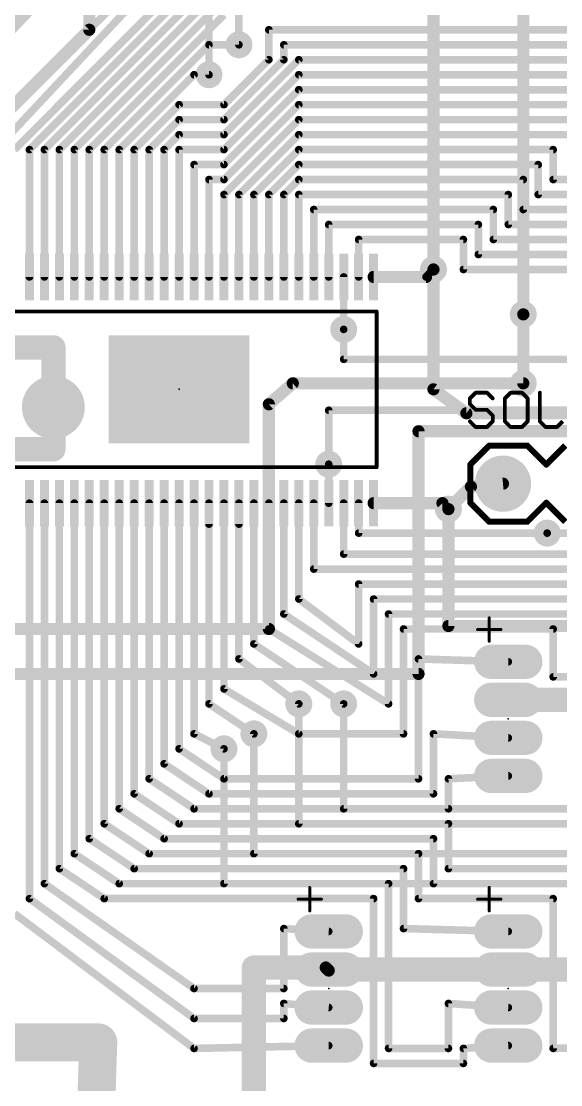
# Model space of a CAD drawing. Extents: x -46 to 149, y 1 to 263.
# Drawn here: x 16.23 to 34.25, y 143.79 to 179.28 of the extents above; entities that cross this region are included whole.
import ezdxf

# ---------------------------------------------------------------- set-up
doc = ezdxf.new("R2010")
doc.units = 0
for name, color, linetype in [('1', 22, 'CONTINUOUS'), ('16', 175, 'CONTINUOUS'), ('17', 82, 'CONTINUOUS'), ('18', 82, 'CONTINUOUS'), ('20', 7, 'CONTINUOUS'), ('21', 253, 'CONTINUOUS'), ('23', 7, 'CONTINUOUS'), ('25', 253, 'CONTINUOUS'), ('51', 253, 'CONTINUOUS')]:
    doc.layers.add(name, color=color, linetype=linetype)

# ---------------------------------------------------------------- blocks, each defined once
blk = doc.blocks.new('LONGP100')
at = {"const_width": 1}
blk.add_lwpolyline([(-0.5, 0), (0.5, 0)], dxfattribs=at)
at = {"const_width": 0.5}
for points in [[(-0.5, 0.25, 1), (-0.5, -0.25)], [(0.5, -0.25, 1), (0.5, 0.25)]]:
    blk.add_lwpolyline(points, format="xyb", dxfattribs=at)
blk = doc.blocks.new('RECT')
blk.add_solid([(-0.5, -0.5), (0.5, -0.5), (-0.5, 0.5), (0.5, 0.5)])
blk = doc.blocks.new('ROUNDP')
at = {"const_width": 0.5}
blk.add_lwpolyline([(0, -0.25, 1), (0, 0.25, 1), (0, -0.25)], format="xyb", dxfattribs=at)
blk = doc.blocks.new('ROUNDV')
at = {"const_width": 0.5}
blk.add_lwpolyline([(0, -0.25, 1), (0, 0.25, 1), (0, -0.25)], format="xyb", dxfattribs=at)

msp = doc.modelspace()

# ---------------------------------------------------------------- linework, layer by layer
at = {"layer": '1'}
for points, const_width in [([(15, 175.5), (22.5, 183)], 0.254), ([(16, 175), (23, 182)], 0.254), ([(16.5, 175), (23, 181.5)], 0.254), ([(17, 175), (23, 181)], 0.254), ([(23, 180.5), (17.5, 175)], 0.254), ([(18, 175), (23, 180)], 0.254), ([(18.5, 175), (23, 179.5)], 0.254), ([(24.5, 178), (24.5, 179)], 0.254), ([(24.5, 179), (38, 179)], 0.254), ([(19, 175), (22.5, 178.5)], 0.254), ([(23.5, 178.5), (22.5, 178.5)], 0.254), ([(25, 178), (25, 178.5)], 0.254), ([(25, 178.5), (37.5, 178.5)], 0.254), ([(23, 176.5), (24.5, 178)], 0.254), ([(25.5, 178), (23, 175.5)], 0.254), ([(23, 176), (25, 178)], 0.254), ([(37, 178), (25.5, 178)], 0.254), ([(22, 177.5), (19.5, 175)], 0.254), ([(22.5, 177.5), (22, 177.5)], 0.254), ([(23, 175), (25.5, 177.5)], 0.254), ([(25.5, 177.5), (36.5, 177.5)], 0.254), ([(23, 174.5), (25.5, 177)], 0.254), ([(25.5, 177), (36, 177)], 0.254), ([(20, 175), (21.5, 176.5)], 0.254), ([(21.5, 176.5), (23, 176.5)], 0.254), ([(25.5, 176.5), (23, 174)], 0.254), ([(35.5, 176.5), (25.5, 176.5)], 0.254), ([(20.5, 175), (21.5, 176)], 0.254), ([(21.5, 176), (23, 176)], 0.254), ([(23, 173.5), (25.5, 176)], 0.254), ([(25.5, 176), (35, 176)], 0.254), ([(21.5, 175.5), (21, 175)], 0.254), ([(23, 175.5), (21.5, 175.5)], 0.254), ([(25.5, 175.5), (23.5, 173.5)], 0.254), ([(34.5, 175.5), (25.5, 175.5)], 0.254), ([(16.5, 170.75), (16.5, 175)], 0.254), ([(17, 170.75), (17, 175)], 0.254), ([(17.5, 170.75), (17.5, 175)], 0.254), ([(18, 170.75), (18, 175)], 0.254), ([(18.5, 170.75), (18.5, 175)], 0.254), ([(19, 170.75), (19, 175)], 0.254), ([(19.5, 170.75), (19.5, 175)], 0.254), ([(20, 170.75), (20, 175)], 0.254), ([(20.5, 170.75), (20.5, 175)], 0.254), ([(21, 170.75), (21, 175)], 0.254), ([(21.5, 170.75), (21.5, 175)], 0.254), ([(21.5, 175), (23, 175)], 0.254), ([(24, 173.5), (25.5, 175)], 0.254), ([(25.5, 175), (34, 175)], 0.254), ([(34, 175), (34, 174)], 0.254), ([(22, 170.75), (22, 174.5)], 0.254), ([(22, 174.5), (23, 174.5)], 0.254), ([(25.5, 174.5), (24.5, 173.5)], 0.254), ([(33.5, 174.5), (25.5, 174.5)], 0.254), ([(33.5, 173.5), (33.5, 174.5)], 0.254), ([(22.5, 170.75), (22.5, 174)], 0.254), ([(23, 174), (22.5, 174)], 0.254), ([(25, 173.5), (25.5, 174)], 0.254), ([(25.5, 174), (33, 174)], 0.254), ([(33, 174), (33, 173)], 0.254), ([(34, 174), (41, 174)], 0.254), ([(23, 170.75), (23, 173.5)], 0.254), ([(23.5, 173.5), (23.5, 170.75)], 0.254), ([(24, 170.75), (24, 173.5)], 0.254), ([(24.5, 173.5), (24.5, 170.75)], 0.254), ([(25, 170.75), (25, 173.5)], 0.254), ([(32.5, 173.5), (25.5, 173.5)], 0.254), ([(25.5, 173.5), (25.5, 170.75)], 0.254), ([(32.5, 172.5), (32.5, 173.5)], 0.254), ([(40.5, 173.5), (33.5, 173.5)], 0.254), ([(26, 170.75), (26, 173)], 0.254), ([(26, 173), (32, 173)], 0.254), ([(32, 173), (32, 172)], 0.254), ([(33, 173), (40, 173)], 0.254), ([(26.5, 170.75), (26.5, 172.5)], 0.254), ([(26.5, 172.5), (31.5, 172.5)], 0.254), ([(31.5, 172.5), (31.5, 171.5)], 0.254), ([(39.5, 172.5), (32.5, 172.5)], 0.254), ([(31, 172), (27.5, 172)], 0.254), ([(27.5, 172), (27.5, 170.75)], 0.254), ([(31, 171), (31, 172)], 0.254), ([(32, 172), (39, 172)], 0.254), ([(31.5, 171.5), (38.5, 171.5)], 0.254), ([(30, 171), (29.75, 170.75)], 0.254), ([(30, 167), (30, 171)], 0.4064), ([(38, 171), (31, 171)], 0.254), ([(27, 170.75), (27, 169)], 0.254), ([(29.75, 170.75), (28, 170.75)], 0.4064), ([(33, 169.5), (33, 167.2)], 0.4064), ([(15.6, 168.4), (17.3, 168.4)], 0.8128), ([(17.3, 168.4), (17.3, 166.4)], 0.8128), ([(31.1, 166.2), (30, 167)], 0.4064), ([(35, 166.2), (31.1, 166.2)], 0.4064), ([(26.5, 163.2), (26.5, 164.5)], 0.254), ([(16.5, 163.2), (16.5, 150)], 0.254), ([(17, 163.2), (17, 150.5)], 0.254), ([(17.5, 163.2), (17.5, 151)], 0.254), ([(18, 151.5), (18, 163.2)], 0.254), ([(18.5, 163.2), (18.5, 152)], 0.254), ([(19, 152.5), (19, 163.2)], 0.254), ([(19.5, 163.2), (19.5, 153)], 0.254), ([(20, 153.5), (20, 163.2)], 0.254), ([(20.5, 163.2), (20.5, 154)], 0.254), ([(21, 154.5), (21, 163.2)], 0.254), ([(21.5, 163.2), (21.5, 155)], 0.254), ([(22, 163.2), (22, 155.5)], 0.254), ([(22.5, 156.5), (22.5, 163.2)], 0.254), ([(22.5, 163.2), (22.5, 162.5)], 0.254), ([(23, 163.2), (23, 157)], 0.254), ([(23.5, 158), (23.5, 163.2)], 0.254), ([(23.5, 162.5), (23.5, 163.2)], 0.254), ([(24, 163.2), (24, 158.5)], 0.254), ([(24.5, 163.2), (24.5, 159)], 0.254), ([(25, 163.2), (25, 159.5)], 0.254), ([(25.5, 160), (25.5, 163.2)], 0.254), ([(26, 163.2), (26, 161)], 0.254), ([(27, 163.2), (27, 161.5)], 0.254), ([(27.5, 162.2), (27.5, 163.2)], 0.254), ([(30.3, 163.2), (28, 163.2)], 0.4064), ([(30.5, 163), (30.3, 163.2)], 0.4064), ([(27.5, 162.2), (33.8, 162.2)], 0.254), ([(27, 161.5), (34.9, 161.5)], 0.254), ([(26, 161), (37, 161)], 0.254), ([(27.5, 160.5), (27.5, 158.5)], 0.254), ([(36.7, 160.5), (27.5, 160.5)], 0.254), ([(27.5, 158.5), (25.5, 160)], 0.254), ([(28, 157.5), (28, 160)], 0.254), ([(28, 160), (36.4, 160)], 0.254), ([(25, 159.5), (28, 157.5)], 0.254), ([(28.5, 156.5), (28.5, 159.5)], 0.254), ([(28.5, 159.5), (34.5, 159.5)], 0.254), ([(24.5, 159), (28.5, 156.5)], 0.254), ([(29, 155.5), (29, 159)], 0.254), ([(29, 159), (34, 159)], 0.254), ([(34, 159), (34, 157.4)], 0.254), ([(24, 158.5), (27, 156.5)], 0.254), ([(25.5, 156.5), (23.5, 158)], 0.254), ([(29.5, 154), (29.5, 158)], 0.254), ([(29.5, 158), (32.5, 157.905)], 0.254), ([(34, 157.4), (37, 157.4)], 0.254), ([(23, 157), (25.5, 155.5)], 0.254), ([(24, 155.5), (22.5, 156.5)], 0.254), ([(22, 155.5), (23, 155)], 0.254), ([(25.5, 155.5), (29, 155.5)], 0.254), ([(32.5, 155.365), (30, 155.5)], 0.254), ([(30, 155.5), (30, 153.5)], 0.254), ([(21.5, 155), (23, 154)], 0.254), ([(22.5, 153.5), (21, 154.5)], 0.254), ([(20.5, 154), (22, 153)], 0.254), ([(23, 154), (29.5, 154)], 0.254), ([(30.5, 154), (32.5, 154.095)], 0.254), ([(30.5, 153), (30.5, 154)], 0.254), ([(21.5, 152.5), (20, 153.5)], 0.254), ([(30, 153.5), (22.5, 153.5)], 0.254), ([(19.5, 153), (21, 152)], 0.254), ([(22, 153), (30.5, 153)], 0.254), ([(20.5, 151.5), (19, 152.5)], 0.254), ([(30.5, 152.5), (21.5, 152.5)], 0.254), ([(30.5, 151), (30.5, 152.5)], 0.254), ([(18.5, 152), (20, 151)], 0.254), ([(21, 152), (30, 152)], 0.254), ([(30, 152), (30, 150.5)], 0.254), ([(19.5, 150.5), (18, 151.5)], 0.254), ([(29.5, 151.5), (20.5, 151.5)], 0.254), ([(29.5, 150), (29.5, 151.5)], 0.254), ([(17.5, 151), (19, 150)], 0.254), ([(20, 151), (29, 151)], 0.254), ([(29, 151), (29, 149)], 0.254), ([(35, 151), (30.5, 151)], 0.254), ([(17, 150.5), (22, 147)], 0.254), ([(28.5, 150.5), (19.5, 150.5)], 0.254), ([(28.5, 145), (28.5, 150.5)], 0.254), ([(30, 150.5), (34.5, 150.5)], 0.254), ([(16.5, 150), (22, 146)], 0.254), ([(19, 150), (28, 150)], 0.254), ([(28, 150), (28, 144.5)], 0.254), ([(34, 150), (29.5, 150)], 0.254), ([(34, 145), (34, 150)], 0.254), ([(16, 149.5), (22, 145)], 0.254), ([(25, 147), (25, 149)], 0.254), ([(25, 149), (26.5, 148.905)], 0.254), ([(29, 149), (32.5, 148.905)], 0.254), ([(22, 147), (25, 147)], 0.254), ([(25, 146), (25, 146.5)], 0.254), ([(25, 146.5), (26.5, 146.365)], 0.254), ([(32.5, 146.365), (30.5, 146.5)], 0.254), ([(30.5, 146.5), (30.5, 145)], 0.254), ([(22, 146), (25, 146)], 0.254), ([(22, 145), (26.5, 145.095)], 0.254), ([(31, 145), (32.5, 145.095)], 0.254), ([(38.5, 145.095), (34, 145)], 0.254), ([(30.5, 145), (28.5, 145)], 0.254), ([(31, 144.5), (31, 145)], 0.254), ([(28, 144.5), (31, 144.5)], 0.254)]:
    msp.add_lwpolyline(points, dxfattribs=dict(at, const_width=const_width))
for points, const_width in [([(24.5635, 179, 1), (24.4365, 179)], 0.127), ([(24.5, 179.0635, 1), (24.5, 178.9365)], 0.127), ([(22.5, 178.5635, 1), (22.5, 178.4365)], 0.127), ([(22.5449, 178.4551, 1), (22.4551, 178.5449)], 0.127), ([(23.5, 178.4365, 1), (23.5, 178.5635)], 0.127), ([(25.0635, 178.5, 1), (24.9365, 178.5)], 0.127), ([(25, 178.5635, 1), (25, 178.4365)], 0.127), ([(24.4365, 178, 1), (24.5635, 178)], 0.127), ([(24.5449, 177.9551, 1), (24.4551, 178.0449)], 0.127), ([(24.9365, 178, 1), (25.0635, 178)], 0.127), ([(25.0449, 177.9551, 1), (24.9551, 178.0449)], 0.127), ([(25.5, 178.0635, 1), (25.5, 177.9365)], 0.127), ([(25.5449, 177.9551, 1), (25.4551, 178.0449)], 0.127), ([(22, 177.5635, 1), (22, 177.4365)], 0.127), ([(22.0449, 177.4551, 1), (21.9551, 177.5449)], 0.127), ([(22.5, 177.4365, 1), (22.5, 177.5635)], 0.127), ([(25.5, 177.5635, 1), (25.5, 177.4365)], 0.127), ([(25.5449, 177.4551, 1), (25.4551, 177.5449)], 0.127), ([(25.5, 177.0635, 1), (25.5, 176.9365)], 0.127), ([(25.5449, 176.9551, 1), (25.4551, 177.0449)], 0.127), ([(21.5, 176.5635, 1), (21.5, 176.4365)], 0.127), ([(21.5449, 176.4551, 1), (21.4551, 176.5449)], 0.127), ([(22.9551, 176.5449, 1), (23.0449, 176.4551)], 0.127), ([(23, 176.4365, 1), (23, 176.5635)], 0.127), ([(25.5, 176.5635, 1), (25.5, 176.4365)], 0.127), ([(25.5449, 176.4551, 1), (25.4551, 176.5449)], 0.127), ([(21.5, 176.0635, 1), (21.5, 175.9365)], 0.127), ([(21.5449, 175.9551, 1), (21.4551, 176.0449)], 0.127), ([(22.9551, 176.0449, 1), (23.0449, 175.9551)], 0.127), ([(23, 175.9365, 1), (23, 176.0635)], 0.127), ([(25.5, 176.0635, 1), (25.5, 175.9365)], 0.127), ([(25.5449, 175.9551, 1), (25.4551, 176.0449)], 0.127), ([(21.5, 175.5635, 1), (21.5, 175.4365)], 0.127), ([(21.5449, 175.4551, 1), (21.4551, 175.5449)], 0.127), ([(22.9551, 175.5449, 1), (23.0449, 175.4551)], 0.127), ([(23, 175.4365, 1), (23, 175.5635)], 0.127), ([(25.5, 175.5635, 1), (25.5, 175.4365)], 0.127), ([(25.5449, 175.4551, 1), (25.4551, 175.5449)], 0.127), ([(16.5635, 175, 1), (16.4365, 175)], 0.127), ([(16.4551, 175.0449, 1), (16.5449, 174.9551)], 0.127), ([(17.0635, 175, 1), (16.9365, 175)], 0.127), ([(16.9551, 175.0449, 1), (17.0449, 174.9551)], 0.127), ([(17.5635, 175, 1), (17.4365, 175)], 0.127), ([(17.4551, 175.0449, 1), (17.5449, 174.9551)], 0.127), ([(18.0635, 175, 1), (17.9365, 175)], 0.127), ([(17.9551, 175.0449, 1), (18.0449, 174.9551)], 0.127), ([(18.5635, 175, 1), (18.4365, 175)], 0.127), ([(18.4551, 175.0449, 1), (18.5449, 174.9551)], 0.127), ([(19.0635, 175, 1), (18.9365, 175)], 0.127), ([(18.9551, 175.0449, 1), (19.0449, 174.9551)], 0.127), ([(19.5635, 175, 1), (19.4365, 175)], 0.127), ([(19.4551, 175.0449, 1), (19.5449, 174.9551)], 0.127), ([(20.0635, 175, 1), (19.9365, 175)], 0.127), ([(19.9551, 175.0449, 1), (20.0449, 174.9551)], 0.127), ([(20.5635, 175, 1), (20.4365, 175)], 0.127), ([(20.4551, 175.0449, 1), (20.5449, 174.9551)], 0.127), ([(21.0635, 175, 1), (20.9365, 175)], 0.127), ([(20.9551, 175.0449, 1), (21.0449, 174.9551)], 0.127), ([(21.5635, 175, 1), (21.4365, 175)], 0.127), ([(21.5, 175.0635, 1), (21.5, 174.9365)], 0.127), ([(22.9551, 175.0449, 1), (23.0449, 174.9551)], 0.127), ([(23, 174.9365, 1), (23, 175.0635)], 0.127), ([(25.5, 175.0635, 1), (25.5, 174.9365)], 0.127), ([(25.5449, 174.9551, 1), (25.4551, 175.0449)], 0.127), ([(34.0635, 175, 1), (33.9365, 175)], 0.127), ([(34, 174.9365, 1), (34, 175.0635)], 0.127), ([(22.0635, 174.5, 1), (21.9365, 174.5)], 0.127), ([(22, 174.5635, 1), (22, 174.4365)], 0.127), ([(22.9551, 174.5449, 1), (23.0449, 174.4551)], 0.127), ([(23, 174.4365, 1), (23, 174.5635)], 0.127), ([(25.5, 174.5635, 1), (25.5, 174.4365)], 0.127), ([(25.5449, 174.4551, 1), (25.4551, 174.5449)], 0.127), ([(33.5635, 174.5, 1), (33.4365, 174.5)], 0.127), ([(33.5, 174.4365, 1), (33.5, 174.5635)], 0.127), ([(22.5635, 174, 1), (22.4365, 174)], 0.127), ([(22.5, 174.0635, 1), (22.5, 173.9365)], 0.127), ([(22.9551, 174.0449, 1), (23.0449, 173.9551)], 0.127), ([(23, 173.9365, 1), (23, 174.0635)], 0.127), ([(25.5, 174.0635, 1), (25.5, 173.9365)], 0.127), ([(25.5449, 173.9551, 1), (25.4551, 174.0449)], 0.127), ([(33.0635, 174, 1), (32.9365, 174)], 0.127), ([(33, 173.9365, 1), (33, 174.0635)], 0.127), ([(34, 174.0635, 1), (34, 173.9365)], 0.127), ([(33.9365, 174, 1), (34.0635, 174)], 0.127), ([(23.0635, 173.5, 1), (22.9365, 173.5)], 0.127), ([(22.9551, 173.5449, 1), (23.0449, 173.4551)], 0.127), ([(23.5635, 173.5, 1), (23.4365, 173.5)], 0.127), ([(23.4551, 173.5449, 1), (23.5449, 173.4551)], 0.127), ([(24.0635, 173.5, 1), (23.9365, 173.5)], 0.127), ([(23.9551, 173.5449, 1), (24.0449, 173.4551)], 0.127), ([(24.5635, 173.5, 1), (24.4365, 173.5)], 0.127), ([(24.4551, 173.5449, 1), (24.5449, 173.4551)], 0.127), ([(25.0635, 173.5, 1), (24.9365, 173.5)], 0.127), ([(24.9551, 173.5449, 1), (25.0449, 173.4551)], 0.127), ([(25.5, 173.5635, 1), (25.5, 173.4365)], 0.127), ([(25.5635, 173.5, 1), (25.4365, 173.5)], 0.127), ([(32.5635, 173.5, 1), (32.4365, 173.5)], 0.127), ([(32.5, 173.4365, 1), (32.5, 173.5635)], 0.127), ([(33.5, 173.5635, 1), (33.5, 173.4365)], 0.127), ([(33.4365, 173.5, 1), (33.5635, 173.5)], 0.127), ([(26.0635, 173, 1), (25.9365, 173)], 0.127), ([(26, 173.0635, 1), (26, 172.9365)], 0.127), ([(32.0635, 173, 1), (31.9365, 173)], 0.127), ([(32, 172.9365, 1), (32, 173.0635)], 0.127), ([(33, 173.0635, 1), (33, 172.9365)], 0.127), ([(32.9365, 173, 1), (33.0635, 173)], 0.127), ([(26.5635, 172.5, 1), (26.4365, 172.5)], 0.127), ([(26.5, 172.5635, 1), (26.5, 172.4365)], 0.127), ([(31.5635, 172.5, 1), (31.4365, 172.5)], 0.127), ([(31.5, 172.4365, 1), (31.5, 172.5635)], 0.127), ([(32.5, 172.5635, 1), (32.5, 172.4365)], 0.127), ([(32.4365, 172.5, 1), (32.5635, 172.5)], 0.127), ([(27.5, 172.0635, 1), (27.5, 171.9365)], 0.127), ([(27.5635, 172, 1), (27.4365, 172)], 0.127), ([(31.0635, 172, 1), (30.9365, 172)], 0.127), ([(31, 171.9365, 1), (31, 172.0635)], 0.127), ([(32, 172.0635, 1), (32, 171.9365)], 0.127), ([(31.9365, 172, 1), (32.0635, 172)], 0.127), ([(31.5, 171.5635, 1), (31.5, 171.4365)], 0.127), ([(31.4365, 171.5, 1), (31.5635, 171.5)], 0.127), ([(30.1016, 171, 1), (29.8984, 171)], 0.2032), ([(30.0449, 170.9551, 1), (29.9551, 171.0449)], 0.127), ([(31, 171.0635, 1), (31, 170.9365)], 0.127), ([(16.4365, 170.75, 1), (16.5635, 170.75)], 0.127), ([(16.9365, 170.75, 1), (17.0635, 170.75)], 0.127), ([(17.4365, 170.75, 1), (17.5635, 170.75)], 0.127), ([(17.9365, 170.75, 1), (18.0635, 170.75)], 0.127), ([(18.4365, 170.75, 1), (18.5635, 170.75)], 0.127), ([(18.9365, 170.75, 1), (19.0635, 170.75)], 0.127), ([(19.4365, 170.75, 1), (19.5635, 170.75)], 0.127), ([(19.9365, 170.75, 1), (20.0635, 170.75)], 0.127), ([(20.4365, 170.75, 1), (20.5635, 170.75)], 0.127), ([(20.9365, 170.75, 1), (21.0635, 170.75)], 0.127), ([(21.4365, 170.75, 1), (21.5635, 170.75)], 0.127), ([(21.9365, 170.75, 1), (22.0635, 170.75)], 0.127), ([(22.4365, 170.75, 1), (22.5635, 170.75)], 0.127), ([(22.9365, 170.75, 1), (23.0635, 170.75)], 0.127), ([(23.4365, 170.75, 1), (23.5635, 170.75)], 0.127), ([(23.9365, 170.75, 1), (24.0635, 170.75)], 0.127), ([(24.4365, 170.75, 1), (24.5635, 170.75)], 0.127), ([(24.9365, 170.75, 1), (25.0635, 170.75)], 0.127), ([(25.4365, 170.75, 1), (25.5635, 170.75)], 0.127), ([(25.9365, 170.75, 1), (26.0635, 170.75)], 0.127), ([(26.4365, 170.75, 1), (26.5635, 170.75)], 0.127), ([(27.0635, 170.75, 1), (26.9365, 170.75)], 0.127), ([(27.4365, 170.75, 1), (27.5635, 170.75)], 0.127), ([(28, 170.8516, 1), (28, 170.6484)], 0.2032), ([(29.7051, 170.7949, 1), (29.7949, 170.7051)], 0.127), ([(29.75, 170.6484, 1), (29.75, 170.8516)], 0.2032), ([(30.9365, 171, 1), (31.0635, 171)], 0.127), ([(33.1016, 169.5, 1), (32.8984, 169.5)], 0.2032), ([(26.9365, 169, 1), (27.0635, 169)], 0.127), ([(17.5032, 168.4, 1), (17.0968, 168.4)], 0.4064), ([(17.3, 168.1968, 1), (17.3, 168.6032)], 0.4064), ([(30.0598, 167.0822, 1), (29.9402, 166.9178)], 0.2032), ([(32.8984, 167.2, 1), (33.1016, 167.2)], 0.2032), ([(29.8984, 167, 1), (30.1016, 167)], 0.2032), ([(17.0968, 166.4, 1), (17.5032, 166.4)], 0.4064), ([(31.1, 166.3016, 1), (31.1, 166.0984)], 0.2032), ([(31.0402, 166.1178, 1), (31.1598, 166.2822)], 0.2032), ([(26.5635, 164.5, 1), (26.4365, 164.5)], 0.127), ([(16.5635, 163.2, 1), (16.4365, 163.2)], 0.127), ([(17.0635, 163.2, 1), (16.9365, 163.2)], 0.127), ([(17.5635, 163.2, 1), (17.4365, 163.2)], 0.127), ([(18.0635, 163.2, 1), (17.9365, 163.2)], 0.127), ([(18.5635, 163.2, 1), (18.4365, 163.2)], 0.127), ([(19.0635, 163.2, 1), (18.9365, 163.2)], 0.127), ([(19.5635, 163.2, 1), (19.4365, 163.2)], 0.127), ([(20.0635, 163.2, 1), (19.9365, 163.2)], 0.127), ([(20.5635, 163.2, 1), (20.4365, 163.2)], 0.127), ([(21.0635, 163.2, 1), (20.9365, 163.2)], 0.127), ([(21.5635, 163.2, 1), (21.4365, 163.2)], 0.127), ([(22.0635, 163.2, 1), (21.9365, 163.2)], 0.127), ([(22.5635, 163.2, 1), (22.4365, 163.2)], 0.127), ([(22.5635, 163.2, 1), (22.4365, 163.2)], 0.127), ([(23.0635, 163.2, 1), (22.9365, 163.2)], 0.127), ([(23.5635, 163.2, 1), (23.4365, 163.2)], 0.127), ([(23.5635, 163.2, 1), (23.4365, 163.2)], 0.127), ([(24.0635, 163.2, 1), (23.9365, 163.2)], 0.127), ([(24.5635, 163.2, 1), (24.4365, 163.2)], 0.127), ([(25.0635, 163.2, 1), (24.9365, 163.2)], 0.127), ([(25.5635, 163.2, 1), (25.4365, 163.2)], 0.127), ([(26.0635, 163.2, 1), (25.9365, 163.2)], 0.127), ([(27.0635, 163.2, 1), (26.9365, 163.2)], 0.127), ([(27.5635, 163.2, 1), (27.4365, 163.2)], 0.127), ([(28, 163.3016, 1), (28, 163.0984)], 0.2032), ([(30.3718, 163.2718, 1), (30.2282, 163.1282)], 0.2032), ([(30.3, 163.0984, 1), (30.3, 163.3016)], 0.2032), ([(26.4365, 163.2, 1), (26.5635, 163.2)], 0.127), ([(30.4282, 162.9282, 1), (30.5718, 163.0718)], 0.2032), ([(22.4365, 162.5, 1), (22.5635, 162.5)], 0.127), ([(23.4365, 162.5, 1), (23.5635, 162.5)], 0.127), ([(27.5, 162.2635, 1), (27.5, 162.1365)], 0.127), ([(27.4365, 162.2, 1), (27.5635, 162.2)], 0.127), ([(33.8, 162.1365, 1), (33.8, 162.2635)], 0.127), ([(27, 161.5635, 1), (27, 161.4365)], 0.127), ([(26.9365, 161.5, 1), (27.0635, 161.5)], 0.127), ([(26, 161.0635, 1), (26, 160.9365)], 0.127), ([(25.9365, 161, 1), (26.0635, 161)], 0.127), ([(27.5635, 160.5, 1), (27.4365, 160.5)], 0.127), ([(27.5, 160.5635, 1), (27.5, 160.4365)], 0.127), ([(25.5381, 160.0508, 1), (25.4619, 159.9492)], 0.127), ([(28.0635, 160, 1), (27.9365, 160)], 0.127), ([(28, 160.0635, 1), (28, 159.9365)], 0.127), ([(25.4365, 160, 1), (25.5635, 160)], 0.127), ([(25.0352, 159.5528, 1), (24.9648, 159.4472)], 0.127), ([(24.9365, 159.5, 1), (25.0635, 159.5)], 0.127), ([(28.5635, 159.5, 1), (28.4365, 159.5)], 0.127), ([(28.5, 159.5635, 1), (28.5, 159.4365)], 0.127), ([(24.5337, 159.0538, 1), (24.4663, 158.9462)], 0.127), ([(24.4365, 159, 1), (24.5635, 159)], 0.127), ([(29.0635, 159, 1), (28.9365, 159)], 0.127), ([(29, 159.0635, 1), (29, 158.9365)], 0.127), ([(34.0635, 159, 1), (33.9365, 159)], 0.127), ([(34, 158.9365, 1), (34, 159.0635)], 0.127), ([(24.0352, 158.5528, 1), (23.9648, 158.4472)], 0.127), ([(23.9365, 158.5, 1), (24.0635, 158.5)], 0.127), ([(27.4365, 158.5, 1), (27.5635, 158.5)], 0.127), ([(27.4619, 158.4492, 1), (27.5381, 158.5508)], 0.127), ([(23.5381, 158.0508, 1), (23.4619, 157.9492)], 0.127), ([(23.4365, 158, 1), (23.5635, 158)], 0.127), ([(29.5635, 158, 1), (29.4365, 158)], 0.127), ([(29.502, 158.0635, 1), (29.498, 157.9365)], 0.127), ([(32.498, 157.8415, 1), (32.502, 157.9685)], 0.127), ([(27.9648, 157.4472, 1), (28.0352, 157.5528)], 0.127), ([(27.9365, 157.5, 1), (28.0635, 157.5)], 0.127), ([(34, 157.4635, 1), (34, 157.3365)], 0.127), ([(33.9365, 157.4, 1), (34.0635, 157.4)], 0.127), ([(23.0327, 157.0545, 1), (22.9673, 156.9455)], 0.127), ([(22.9365, 157, 1), (23.0635, 157)], 0.127), ([(22.5352, 156.5528, 1), (22.4648, 156.4472)], 0.127), ([(22.4365, 156.5, 1), (22.5635, 156.5)], 0.127), ([(25.4619, 156.4492, 1), (25.5381, 156.5508)], 0.127), ([(26.9648, 156.4472, 1), (27.0352, 156.5528)], 0.127), ([(28.4365, 156.5, 1), (28.5635, 156.5)], 0.127), ([(28.4663, 156.4462, 1), (28.5337, 156.5538)], 0.127), ([(22.0284, 155.5568, 1), (21.9716, 155.4432)], 0.127), ([(21.9365, 155.5, 1), (22.0635, 155.5)], 0.127), ([(23.9648, 155.4472, 1), (24.0352, 155.5528)], 0.127), ([(25.5, 155.5635, 1), (25.5, 155.4365)], 0.127), ([(25.4673, 155.4455, 1), (25.5327, 155.5545)], 0.127), ([(28.9365, 155.5, 1), (29.0635, 155.5)], 0.127), ([(29, 155.4365, 1), (29, 155.5635)], 0.127), ([(30.0034, 155.5634, 1), (29.9966, 155.4366)], 0.127), ([(30.0635, 155.5, 1), (29.9365, 155.5)], 0.127), ([(32.4966, 155.3016, 1), (32.5034, 155.4284)], 0.127), ([(21.5352, 155.0528, 1), (21.4648, 154.9472)], 0.127), ([(22.9716, 154.9432, 1), (23.0284, 155.0568)], 0.127), ([(21.4365, 155, 1), (21.5635, 155)], 0.127), ([(21.0352, 154.5528, 1), (20.9648, 154.4472)], 0.127), ([(20.9365, 154.5, 1), (21.0635, 154.5)], 0.127), ([(20.5352, 154.0528, 1), (20.4648, 153.9472)], 0.127), ([(20.4365, 154, 1), (20.5635, 154)], 0.127), ([(23, 154.0635, 1), (23, 153.9365)], 0.127), ([(22.9648, 153.9472, 1), (23.0352, 154.0528)], 0.127), ([(29.4365, 154, 1), (29.5635, 154)], 0.127), ([(29.5, 153.9365, 1), (29.5, 154.0635)], 0.127), ([(30.5635, 154, 1), (30.4365, 154)], 0.127), ([(30.497, 154.0634, 1), (30.503, 153.9366)], 0.127), ([(32.503, 154.0316, 1), (32.497, 154.1584)], 0.127), ([(20.0352, 153.5528, 1), (19.9648, 153.4472)], 0.127), ([(19.9365, 153.5, 1), (20.0635, 153.5)], 0.127), ([(22.5, 153.5635, 1), (22.5, 153.4365)], 0.127), ([(22.4648, 153.4472, 1), (22.5352, 153.5528)], 0.127), ([(29.9365, 153.5, 1), (30.0635, 153.5)], 0.127), ([(30, 153.4365, 1), (30, 153.5635)], 0.127), ([(19.5352, 153.0528, 1), (19.4648, 152.9472)], 0.127), ([(19.4365, 153, 1), (19.5635, 153)], 0.127), ([(22, 153.0635, 1), (22, 152.9365)], 0.127), ([(21.9648, 152.9472, 1), (22.0352, 153.0528)], 0.127), ([(30.4365, 153, 1), (30.5635, 153)], 0.127), ([(30.5, 152.9365, 1), (30.5, 153.0635)], 0.127), ([(19.0352, 152.5528, 1), (18.9648, 152.4472)], 0.127), ([(18.9365, 152.5, 1), (19.0635, 152.5)], 0.127), ([(21.5, 152.5635, 1), (21.5, 152.4365)], 0.127), ([(21.4648, 152.4472, 1), (21.5352, 152.5528)], 0.127), ([(30.5635, 152.5, 1), (30.4365, 152.5)], 0.127), ([(30.5, 152.4365, 1), (30.5, 152.5635)], 0.127), ([(18.5352, 152.0528, 1), (18.4648, 151.9472)], 0.127), ([(18.4365, 152, 1), (18.5635, 152)], 0.127), ([(21, 152.0635, 1), (21, 151.9365)], 0.127), ([(20.9648, 151.9472, 1), (21.0352, 152.0528)], 0.127), ([(30.0635, 152, 1), (29.9365, 152)], 0.127), ([(30, 151.9365, 1), (30, 152.0635)], 0.127), ([(18.0352, 151.5528, 1), (17.9648, 151.4472)], 0.127), ([(20.5, 151.5635, 1), (20.5, 151.4365)], 0.127), ([(20.4648, 151.4472, 1), (20.5352, 151.5528)], 0.127), ([(29.5635, 151.5, 1), (29.4365, 151.5)], 0.127), ([(29.5, 151.4365, 1), (29.5, 151.5635)], 0.127), ([(17.9365, 151.5, 1), (18.0635, 151.5)], 0.127), ([(17.5352, 151.0528, 1), (17.4648, 150.9472)], 0.127), ([(17.4365, 151, 1), (17.5635, 151)], 0.127), ([(20, 151.0635, 1), (20, 150.9365)], 0.127), ([(19.9648, 150.9472, 1), (20.0352, 151.0528)], 0.127), ([(29.0635, 151, 1), (28.9365, 151)], 0.127), ([(29, 150.9365, 1), (29, 151.0635)], 0.127), ([(30.5, 151.0635, 1), (30.5, 150.9365)], 0.127), ([(30.4365, 151, 1), (30.5635, 151)], 0.127), ([(17.0364, 150.552, 1), (16.9636, 150.448)], 0.127), ([(16.9365, 150.5, 1), (17.0635, 150.5)], 0.127), ([(19.5, 150.5635, 1), (19.5, 150.4365)], 0.127), ([(19.4648, 150.4472, 1), (19.5352, 150.5528)], 0.127), ([(28.5635, 150.5, 1), (28.4365, 150.5)], 0.127), ([(28.5, 150.4365, 1), (28.5, 150.5635)], 0.127), ([(30, 150.5635, 1), (30, 150.4365)], 0.127), ([(29.9365, 150.5, 1), (30.0635, 150.5)], 0.127), ([(16.5373, 150.0514, 1), (16.4627, 149.9486)], 0.127), ([(16.4365, 150, 1), (16.5635, 150)], 0.127), ([(19, 150.0635, 1), (19, 149.9365)], 0.127), ([(18.9648, 149.9472, 1), (19.0352, 150.0528)], 0.127), ([(28.0635, 150, 1), (27.9365, 150)], 0.127), ([(28, 149.9365, 1), (28, 150.0635)], 0.127), ([(29.5, 150.0635, 1), (29.5, 149.9365)], 0.127), ([(29.4365, 150, 1), (29.5635, 150)], 0.127), ([(34.0635, 150, 1), (33.9365, 150)], 0.127), ([(34, 149.9365, 1), (34, 150.0635)], 0.127), ([(25.0635, 149, 1), (24.9365, 149)], 0.127), ([(25.004, 149.0634, 1), (24.996, 148.9366)], 0.127), ([(29.0017, 149.0635, 1), (28.9983, 148.9365)], 0.127), ([(26.496, 148.8416, 1), (26.504, 148.9684)], 0.127), ([(28.9365, 149, 1), (29.0635, 149)], 0.127), ([(32.4983, 148.8415, 1), (32.5017, 148.9685)], 0.127), ([(22, 147.0635, 1), (22, 146.9365)], 0.127), ([(21.9636, 146.948, 1), (22.0364, 147.052)], 0.127), ([(24.9365, 147, 1), (25.0635, 147)], 0.127), ([(25, 146.9365, 1), (25, 147.0635)], 0.127), ([(25.0635, 146.5, 1), (24.9365, 146.5)], 0.127), ([(25.0057, 146.5632, 1), (24.9943, 146.4368)], 0.127), ([(30.5043, 146.5634, 1), (30.4957, 146.4366)], 0.127), ([(30.5635, 146.5, 1), (30.4365, 146.5)], 0.127), ([(26.4943, 146.3018, 1), (26.5057, 146.4282)], 0.127), ([(32.4957, 146.3016, 1), (32.5043, 146.4284)], 0.127), ([(22, 146.0635, 1), (22, 145.9365)], 0.127), ([(21.9627, 145.9486, 1), (22.0373, 146.0514)], 0.127), ([(24.9365, 146, 1), (25.0635, 146)], 0.127), ([(25, 145.9365, 1), (25, 146.0635)], 0.127), ([(26.5013, 145.0315, 1), (26.4987, 145.1585)], 0.127), ([(32.504, 145.0316, 1), (32.496, 145.1584)], 0.127), ([(21.9987, 145.0635, 1), (22.0013, 144.9365)], 0.127), ([(21.9619, 144.9492, 1), (22.0381, 145.0508)], 0.127), ([(28.5, 145.0635, 1), (28.5, 144.9365)], 0.127), ([(28.4365, 145, 1), (28.5635, 145)], 0.127), ([(30.4365, 145, 1), (30.5635, 145)], 0.127), ([(30.5, 144.9365, 1), (30.5, 145.0635)], 0.127), ([(31.0635, 145, 1), (30.9365, 145)], 0.127), ([(30.996, 145.0634, 1), (31.004, 144.9366)], 0.127), ([(33.9987, 145.0635, 1), (34.0013, 144.9365)], 0.127), ([(33.9365, 145, 1), (34.0635, 145)], 0.127), ([(28, 144.5635, 1), (28, 144.4365)], 0.127), ([(27.9365, 144.5, 1), (28.0635, 144.5)], 0.127), ([(30.9365, 144.5, 1), (31.0635, 144.5)], 0.127), ([(31, 144.4365, 1), (31, 144.5635)], 0.127)]:
    msp.add_lwpolyline(points, format="xyb", dxfattribs=dict(at, const_width=const_width))
at = {"layer": '16'}
for points, const_width in [([(33, 169.5), (33, 185.5)], 0.4064), ([(30, 171), (30, 184.5)], 0.4064), ([(22.5, 183.5), (22.5, 177.5)], 0.254), ([(23.5, 182.5), (23.5, 178.5)], 0.254), ([(21, 181), (13.5, 173)], 0.254), ([(18.5, 179), (18.5, 180.5)], 0.4064), ([(8.65, 172.05), (16.2, 180)], 1.27), ([(12.5, 173), (18.5, 179)], 0.4064), ([(27, 169), (27, 168)], 0.254), ([(27, 168), (38, 168)], 0.254), ([(25.3, 167.2), (24.5, 166.5)], 0.4064), ([(33, 167.2), (25.3, 167.2)], 0.4064), ([(17.3, 166.4), (17.3, 165)], 0.8128), ([(24.5, 166.5), (24.5, 159)], 0.4064), ([(26.5, 164.5), (26.5, 166.3)], 0.254), ([(26.5, 166.3), (35, 166.3)], 0.254), ([(29.5, 165.6), (29.5, 157.5)], 0.4064), ([(29.5, 165.6), (37, 165.6)], 0.4064), ([(17.3, 165), (13.3, 165)], 0.8128), ([(32.3222, 163.85), (31.25, 163.75)], 0.4064), ([(31.25, 163.75), (30.5, 163)], 0.4064), ([(30.5, 159.1), (30.5, 163)], 0.4064), ([(33.8, 162.2), (35.4, 162.2)], 0.254), ([(24.5, 159), (14.5, 159)], 0.4064), ([(30.5, 159.1), (35.4, 159.1)], 0.4064), ([(29.5, 157.5), (14.5, 157.5)], 0.4064), ([(32.5, 156.635), (38.5, 156.635)], 0.8128), ([(25.5, 152.5), (25.5, 156.5)], 0.254), ([(27, 156.5), (27, 153)], 0.254), ([(24, 151.5), (24, 155.5)], 0.254), ([(23, 155), (23, 150.5)], 0.254), ([(27, 153), (40.2, 153)], 0.254), ([(39, 152.5), (25.5, 152.5)], 0.254), ([(35.5, 151.5), (24, 151.5)], 0.254), ([(23, 150.5), (36.5, 150.5)], 0.254), ([(26.4, 147.7), (24, 147.7)], 0.8128), ([(24, 147.7), (24, 138.865)], 0.8128), ([(26.5, 147.635), (32.5, 147.635)], 0.8128), ([(32.5, 147.635), (38.5, 147.635)], 0.8128), ([(26.5, 147.635), (26.5, 147.6)], 0.6096), ([(26.5, 147.6), (26.4, 147.7)], 0.4064), ([(18.8, 145.2), (14.8, 145.2)], 1.27), ([(18.6, 139.1), (18.8, 145.2)], 1.27)]:
    msp.add_lwpolyline(points, dxfattribs=dict(at, const_width=const_width))
for points, const_width in [([(18.3984, 179, 1), (18.6016, 179)], 0.2032), ([(18.5718, 178.9282, 1), (18.4282, 179.0718)], 0.2032), ([(23.4365, 178.5, 1), (23.5635, 178.5)], 0.127), ([(22.4365, 177.5, 1), (22.5635, 177.5)], 0.127), ([(29.8984, 171, 1), (30.1016, 171)], 0.2032), ([(32.8984, 169.5, 1), (33.1016, 169.5)], 0.2032), ([(27.0635, 169, 1), (26.9365, 169)], 0.127), ([(27, 168.0635, 1), (27, 167.9365)], 0.127), ([(26.9365, 168, 1), (27.0635, 168)], 0.127), ([(25.3, 167.3016, 1), (25.3, 167.0984)], 0.2032), ([(25.3669, 167.1235, 1), (25.2331, 167.2765)], 0.2032), ([(33, 167.0984, 1), (33, 167.3016)], 0.2032), ([(17.5032, 166.4, 1), (17.0968, 166.4)], 0.4064), ([(24.6016, 166.5, 1), (24.3984, 166.5)], 0.2032), ([(24.4331, 166.5765, 1), (24.5669, 166.4235)], 0.2032), ([(26.5635, 166.3, 1), (26.4365, 166.3)], 0.127), ([(26.5, 166.3635, 1), (26.5, 166.2365)], 0.127), ([(29.6016, 165.6, 1), (29.3984, 165.6)], 0.2032), ([(29.5, 165.7016, 1), (29.5, 165.4984)], 0.2032), ([(17.0968, 165, 1), (17.5032, 165)], 0.4064), ([(17.3, 164.7968, 1), (17.3, 165.2032)], 0.4064), ([(26.4365, 164.5, 1), (26.5635, 164.5)], 0.127), ([(32.3316, 163.7488, 1), (32.3128, 163.9512)], 0.2032), ([(31.2406, 163.8512, 1), (31.2594, 163.6488)], 0.2032), ([(31.3218, 163.6782, 1), (31.1782, 163.8218)], 0.2032), ([(30.6016, 163, 1), (30.3984, 163)], 0.2032), ([(30.4282, 163.0718, 1), (30.5718, 162.9282)], 0.2032), ([(33.8, 162.2635, 1), (33.8, 162.1365)], 0.127), ([(24.3984, 159, 1), (24.6016, 159)], 0.2032), ([(24.5, 158.8984, 1), (24.5, 159.1016)], 0.2032), ([(30.5, 159.2016, 1), (30.5, 158.9984)], 0.2032), ([(30.3984, 159.1, 1), (30.6016, 159.1)], 0.2032), ([(29.5, 157.3984, 1), (29.5, 157.6016)], 0.2032), ([(29.3984, 157.5, 1), (29.6016, 157.5)], 0.2032), ([(32.5, 156.8382, 1), (32.5, 156.4318)], 0.4064), ([(25.5635, 156.5, 1), (25.4365, 156.5)], 0.127), ([(27.0635, 156.5, 1), (26.9365, 156.5)], 0.127), ([(24.0635, 155.5, 1), (23.9365, 155.5)], 0.127), ([(23.0635, 155, 1), (22.9365, 155)], 0.127), ([(27, 153.0635, 1), (27, 152.9365)], 0.127), ([(26.9365, 153, 1), (27.0635, 153)], 0.127), ([(25.5, 152.5635, 1), (25.5, 152.4365)], 0.127), ([(25.4365, 152.5, 1), (25.5635, 152.5)], 0.127), ([(24, 151.5635, 1), (24, 151.4365)], 0.127), ([(23.9365, 151.5, 1), (24.0635, 151.5)], 0.127), ([(23, 150.5635, 1), (23, 150.4365)], 0.127), ([(22.9365, 150.5, 1), (23.0635, 150.5)], 0.127), ([(24, 147.9032, 1), (24, 147.4968)], 0.4064), ([(24.2032, 147.7, 1), (23.7968, 147.7)], 0.4064), ([(26.5, 147.8382, 1), (26.5, 147.4318)], 0.4064), ([(26.4, 147.4968, 1), (26.4, 147.9032)], 0.4064), ([(32.5, 147.8382, 1), (32.5, 147.4318)], 0.4064), ([(32.5, 147.4318, 1), (32.5, 147.8382)], 0.4064), ([(26.6524, 147.635, 1), (26.3476, 147.635)], 0.3048), ([(26.3476, 147.6, 1), (26.6524, 147.6)], 0.3048), ([(26.4718, 147.7718, 1), (26.3282, 147.6282)], 0.2032), ([(26.4282, 147.5282, 1), (26.5718, 147.6718)], 0.2032), ([(19.1173, 145.1896, 1), (18.4827, 145.2104)], 0.635), ([(18.8, 144.8825, 1), (18.8, 145.5175)], 0.635)]:
    msp.add_lwpolyline(points, format="xyb", dxfattribs=dict(at, const_width=const_width))
at = {"layer": '20'}
for centre, radius, start, end in [((259.6429, 1.5887), 306.0431, 121.3324, 180.054), ((259.0365, 1.2744), 259.8365, 124.5438, 179.9943)]:
    msp.add_arc(centre, radius, start, end, dxfattribs=at)
at = {"layer": '21'}
for points, const_width in [([(28.1, 169.6), (14.4, 169.6)], 0.127), ([(28.1, 164.4), (28.1, 169.6)], 0.127), ([(31.865, 165.12), (31.23, 164.485)], 0.2032), ([(31.865, 165.12), (33.135, 165.12)], 0.2032), ([(33.135, 165.12), (33.77, 164.485)], 0.2032), ([(33.77, 164.485), (34.405, 165.12)], 0.2032), ([(14.4, 164.4), (28.1, 164.4)], 0.127), ([(31.23, 164.485), (31.23, 163.215)], 0.2032), ([(31.23, 163.215), (31.865, 162.58)], 0.2032), ([(33.77, 163.215), (33.135, 162.58)], 0.2032), ([(34.405, 162.58), (33.77, 163.215)], 0.2032), ([(33.135, 162.58), (31.865, 162.58)], 0.2032), ([(31.8645, 158.5908), (31.8645, 159.3704)], 0.1016), ([(31.4747, 158.9806), (32.2543, 158.9806)], 0.1016), ([(25.8645, 149.5908), (25.8645, 150.3704)], 0.1016), ([(31.8645, 149.5908), (31.8645, 150.3704)], 0.1016), ([(25.4747, 149.9806), (26.2543, 149.9806)], 0.1016), ([(31.4747, 149.9806), (32.2543, 149.9806)], 0.1016)]:
    msp.add_lwpolyline(points, dxfattribs=dict(at, const_width=const_width))
for points, const_width in [([(28.1318, 169.6, 1), (28.0683, 169.6)], 0.0635), ([(28.1, 169.5683, 1), (28.1, 169.6317)], 0.0635), ([(31.865, 165.1708, 1), (31.865, 165.0692)], 0.1016), ([(31.9009, 165.0841, 1), (31.8291, 165.1559)], 0.1016), ([(33.1709, 165.1559, 1), (33.0991, 165.0841)], 0.1016), ([(33.135, 165.0692, 1), (33.135, 165.1708)], 0.1016), ([(28.0683, 164.4, 1), (28.1318, 164.4)], 0.0635), ([(28.1, 164.3683, 1), (28.1, 164.4317)], 0.0635), ([(31.2808, 164.485, 1), (31.1792, 164.485)], 0.1016), ([(31.1941, 164.5209, 1), (31.2659, 164.4491)], 0.1016), ([(33.7341, 164.5209, 1), (33.8059, 164.4491)], 0.1016), ([(33.7341, 164.4491, 1), (33.8059, 164.5209)], 0.1016), ([(31.2659, 163.2509, 1), (31.1941, 163.1791)], 0.1016), ([(33.8059, 163.2509, 1), (33.7341, 163.1791)], 0.1016), ([(33.8059, 163.1791, 1), (33.7341, 163.2509)], 0.1016), ([(31.1792, 163.215, 1), (31.2808, 163.215)], 0.1016), ([(31.865, 162.6308, 1), (31.865, 162.5292)], 0.1016), ([(31.8291, 162.5441, 1), (31.9009, 162.6159)], 0.1016), ([(33.0991, 162.6159, 1), (33.1709, 162.5441)], 0.1016), ([(33.135, 162.5292, 1), (33.135, 162.6308)], 0.1016), ([(31.8899, 159.3704, 1), (31.8391, 159.3704)], 0.0508), ([(31.4747, 159.006, 1), (31.4747, 158.9552)], 0.0508), ([(32.2543, 158.9552, 1), (32.2543, 159.006)], 0.0508), ([(31.8391, 158.5908, 1), (31.8899, 158.5908)], 0.0508), ([(25.8899, 150.3704, 1), (25.8391, 150.3704)], 0.0508), ([(31.8899, 150.3704, 1), (31.8391, 150.3704)], 0.0508), ([(25.4747, 150.006, 1), (25.4747, 149.9552)], 0.0508), ([(26.2543, 149.9552, 1), (26.2543, 150.006)], 0.0508), ([(31.4747, 150.006, 1), (31.4747, 149.9552)], 0.0508), ([(32.2543, 149.9552, 1), (32.2543, 150.006)], 0.0508), ([(25.8391, 149.5908, 1), (25.8899, 149.5908)], 0.0508), ([(31.8391, 149.5908, 1), (31.8899, 149.5908)], 0.0508)]:
    msp.add_lwpolyline(points, format="xyb", dxfattribs=dict(at, const_width=const_width))
at = {"layer": '23'}
for p in [(21.5, 167), (32.5, 163.85), (32.5, 156), (26.5, 147), (32.5, 147)]:
    msp.add_point(p, dxfattribs=at)
at = {"layer": '25', "const_width": 0.127}
for points in [[(31.408, 166.8863), (31.2173, 166.6956)], [(31.7893, 166.8863), (31.408, 166.8863)], [(31.98, 166.6956), (31.7893, 166.8863)], [(32.5774, 166.8863), (32.3867, 166.6956)], [(32.9587, 166.8863), (32.5774, 166.8863)], [(33.1493, 166.6956), (32.9587, 166.8863)], [(33.5561, 166.8863), (33.5561, 165.933)], [(31.2173, 166.6956), (31.2173, 166.505)], [(31.2173, 166.505), (31.408, 166.3143)], [(32.3867, 166.6956), (32.3867, 165.933)], [(33.1493, 165.933), (33.1493, 166.6956)], [(31.408, 166.3143), (31.7893, 166.3143)], [(31.7893, 166.3143), (31.98, 166.1236)], [(31.98, 166.1236), (31.98, 165.933)], [(31.408, 165.7423), (31.2173, 165.933)], [(31.7893, 165.7423), (31.408, 165.7423)], [(31.98, 165.933), (31.7893, 165.7423)], [(32.3867, 165.933), (32.5774, 165.7423)], [(32.5774, 165.7423), (32.9587, 165.7423)], [(32.9587, 165.7423), (33.1493, 165.933)], [(33.5561, 165.933), (33.7468, 165.7423)], [(33.7468, 165.7423), (34.1281, 165.7423)], [(34.1281, 165.7423), (34.3187, 165.933)]]:
    msp.add_lwpolyline(points, dxfattribs=at)
at = {"layer": '25', "const_width": 0.0635}
for points in [[(31.408, 166.918, 1), (31.408, 166.8545)], [(31.4304, 166.8638, 1), (31.3855, 166.9087)], [(31.8117, 166.9087, 1), (31.7668, 166.8638)], [(31.7893, 166.8545, 1), (31.7893, 166.918)], [(32.5774, 166.918, 1), (32.5774, 166.8545)], [(32.5998, 166.8638, 1), (32.5549, 166.9087)], [(32.9811, 166.9087, 1), (32.9362, 166.8638)], [(32.9587, 166.8545, 1), (32.9587, 166.918)], [(33.5878, 166.8863, 1), (33.5243, 166.8863)], [(31.1948, 166.7181, 1), (31.2398, 166.6732)], [(31.2398, 166.5274, 1), (31.1948, 166.4825)], [(31.2491, 166.6956, 1), (31.1856, 166.6956)], [(31.1856, 166.505, 1), (31.2491, 166.505)], [(31.9575, 166.6732, 1), (32.0024, 166.7181)], [(32.4184, 166.6956, 1), (32.3549, 166.6956)], [(32.3642, 166.7181, 1), (32.4091, 166.6732)], [(33.1811, 166.6956, 1), (33.1176, 166.6956)], [(33.1269, 166.6732, 1), (33.1718, 166.7181)], [(31.408, 166.346, 1), (31.408, 166.2825)], [(31.3855, 166.2918, 1), (31.4304, 166.3367)], [(31.8117, 166.3367, 1), (31.7668, 166.2918)], [(31.7893, 166.2825, 1), (31.7893, 166.346)], [(32.0117, 166.1236, 1), (31.9482, 166.1236)], [(31.9575, 166.1012, 1), (32.0024, 166.1461)], [(31.2398, 165.9554, 1), (31.1948, 165.9105)], [(31.408, 165.774, 1), (31.408, 165.7106)], [(31.3855, 165.7198, 1), (31.4304, 165.7648)], [(31.7668, 165.7648, 1), (31.8117, 165.7198)], [(31.7893, 165.7106, 1), (31.7893, 165.774)], [(31.9482, 165.933, 1), (32.0117, 165.933)], [(32.0024, 165.9105, 1), (31.9575, 165.9554)], [(32.3549, 165.933, 1), (32.4184, 165.933)], [(32.4091, 165.9554, 1), (32.3642, 165.9105)], [(32.5774, 165.774, 1), (32.5774, 165.7106)], [(32.5549, 165.7198, 1), (32.5998, 165.7648)], [(32.9362, 165.7648, 1), (32.9811, 165.7198)], [(32.9587, 165.7106, 1), (32.9587, 165.774)], [(33.1176, 165.933, 1), (33.1811, 165.933)], [(33.1718, 165.9105, 1), (33.1269, 165.9554)], [(33.5243, 165.933, 1), (33.5878, 165.933)], [(33.5785, 165.9554, 1), (33.5336, 165.9105)], [(33.7468, 165.774, 1), (33.7468, 165.7106)], [(33.7243, 165.7198, 1), (33.7692, 165.7648)], [(34.1056, 165.7648, 1), (34.1505, 165.7198)], [(34.1281, 165.7106, 1), (34.1281, 165.774)]]:
    msp.add_lwpolyline(points, format="xyb", dxfattribs=at)

# ---------------------------------------------------------------- block references
at = {"layer": '1', "xscale": 0.3, "yscale": 1.55}
for p in [(16.5, 170.75), (17, 170.75), (17.5, 170.75), (18, 170.75), (18.5, 170.75), (19, 170.75), (19.5, 170.75), (20, 170.75), (20.5, 170.75), (21, 170.75), (21.5, 170.75), (22, 170.75), (22.5, 170.75), (23, 170.75), (23.5, 170.75), (24, 170.75), (24.5, 170.75), (25, 170.75), (25.5, 170.75), (26, 170.75), (26.5, 170.75), (27, 170.75), (27.5, 170.75), (28, 170.75), (16.5, 163.2), (17, 163.2), (17.5, 163.2), (18, 163.2), (18.5, 163.2), (19, 163.2), (19.5, 163.2), (20, 163.2), (20.5, 163.2), (21, 163.2), (21.5, 163.2), (22, 163.2), (22.5, 163.2), (23, 163.2), (23.5, 163.2), (24, 163.2), (24.5, 163.2), (25, 163.2), (25.5, 163.2), (26, 163.2), (26.5, 163.2), (27, 163.2), (27.5, 163.2), (28, 163.2)]:
    msp.add_blockref('RECT', p, dxfattribs=at)
at = {"layer": '1', "xscale": 3.6, "yscale": 4.7, "rotation": 90}
msp.add_blockref('RECT', (21.5, 167), dxfattribs=at)
at = {"layer": '17'}
for name, p, xscale, yscale, rotation in [('ROUNDP', (32.3222, 163.85), 1.8796, 1.8796, 90), ('ROUNDP', (32.3222, 163.85), 1.8796, 1.8796, 90), ('LONGP100', (32.5, 157.905), 1.143, 1.143, 180), ('LONGP100', (32.5, 157.905), 1.143, 1.143, 180), ('LONGP100', (32.5, 156.635), 1.143, 1.143, 180), ('LONGP100', (32.5, 156.635), 1.143, 1.143, 180), ('LONGP100', (32.5, 155.365), 1.143, 1.143, 180), ('LONGP100', (32.5, 155.365), 1.143, 1.143, 180), ('LONGP100', (32.5, 154.095), 1.143, 1.143, 180), ('LONGP100', (32.5, 154.095), 1.143, 1.143, 180), ('LONGP100', (26.5, 148.905), 1.143, 1.143, 180), ('LONGP100', (26.5, 148.905), 1.143, 1.143, 180), ('LONGP100', (32.5, 148.905), 1.143, 1.143, 180), ('LONGP100', (32.5, 148.905), 1.143, 1.143, 180), ('LONGP100', (26.5, 147.635), 1.143, 1.143, 180), ('LONGP100', (26.5, 147.635), 1.143, 1.143, 180), ('LONGP100', (32.5, 147.635), 1.143, 1.143, 180), ('LONGP100', (32.5, 147.635), 1.143, 1.143, 180), ('LONGP100', (26.5, 146.365), 1.143, 1.143, 180), ('LONGP100', (26.5, 146.365), 1.143, 1.143, 180), ('LONGP100', (32.5, 146.365), 1.143, 1.143, 180), ('LONGP100', (32.5, 146.365), 1.143, 1.143, 180), ('LONGP100', (26.5, 145.095), 1.143, 1.143, 180), ('LONGP100', (26.5, 145.095), 1.143, 1.143, 180), ('LONGP100', (32.5, 145.095), 1.143, 1.143, 180), ('LONGP100', (32.5, 145.095), 1.143, 1.143, 180)]:
    msp.add_blockref(name, p, dxfattribs=dict(at, xscale=xscale, yscale=yscale, rotation=rotation))
at = {"layer": '18'}
for p, xscale, yscale in [((23.5, 178.5), 0.9, 0.9), ((23.5, 178.5), 0.9, 0.9), ((22.5, 177.5), 0.9, 0.9), ((22.5, 177.5), 0.9, 0.9), ((30, 171), 0.9, 0.9), ((30, 171), 0.9, 0.9), ((33, 169.5), 0.9, 0.9), ((33, 169.5), 0.9, 0.9), ((27, 169), 0.9, 0.9), ((27, 169), 0.9, 0.9), ((33, 167.2), 0.9, 0.9), ((33, 167.2), 0.9, 0.9), ((17.3, 166.4), 2.1, 2.1), ((17.3, 166.4), 2.1, 2.1), ((26.5, 164.5), 0.9, 0.9), ((26.5, 164.5), 0.9, 0.9), ((30.5, 163), 0.9, 0.9), ((30.5, 163), 0.9, 0.9), ((33.8, 162.2), 0.9, 0.9), ((33.8, 162.2), 0.9, 0.9), ((25.5, 156.5), 0.9, 0.9), ((25.5, 156.5), 0.9, 0.9), ((27, 156.5), 0.9, 0.9), ((27, 156.5), 0.9, 0.9), ((24, 155.5), 0.9, 0.9), ((24, 155.5), 0.9, 0.9), ((23, 155), 0.9, 0.9), ((23, 155), 0.9, 0.9)]:
    msp.add_blockref('ROUNDV', p, dxfattribs=dict(at, xscale=xscale, yscale=yscale))
at = {"layer": '51', "xscale": 0.5842, "yscale": 0.5842}
msp.add_blockref('RECT', (32.5, 163.85), dxfattribs=at)

doc.saveas('drawing.dxf')
